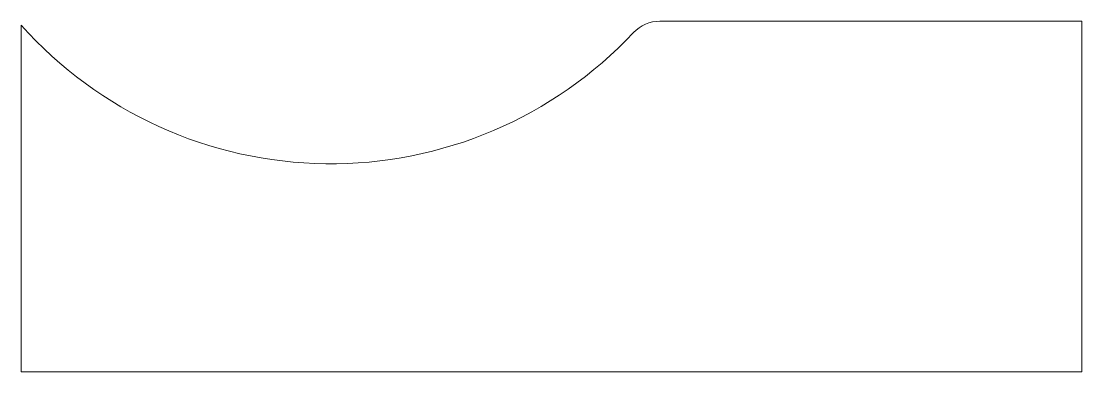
# Model space of a CAD drawing. Header units: millimetres. Extents: x -348 to 94, y 7 to 153.
import ezdxf

# ---------------------------------------------------------------- set-up
doc = ezdxf.new("R2010")
doc.units = ezdxf.units.MM
doc.linetypes.add('K5LT32768', pattern=[0])

msp = doc.modelspace()

# ---------------------------------------------------------------- linework, layer by layer
at = {"color": 7, "linetype": 'K5LT32768', "lineweight": 15}
for p, q in [((-348.14, 151.35), (-348.14, 7)), ((93.86, 153), (-82.02, 153)), ((93.86, 7), (93.86, 153)), ((93.86, 7), (-348.14, 7))]:
    msp.add_line(p, q, dxfattribs=at)
for centre, radius, start, end in [((-219.14, 266.62), 173, 221.7838, 316.8299), ((-82.02, 138), 15, 90, 136.8299)]:
    msp.add_arc(centre, radius, start, end, dxfattribs=at)

doc.saveas('drawing.dxf')
